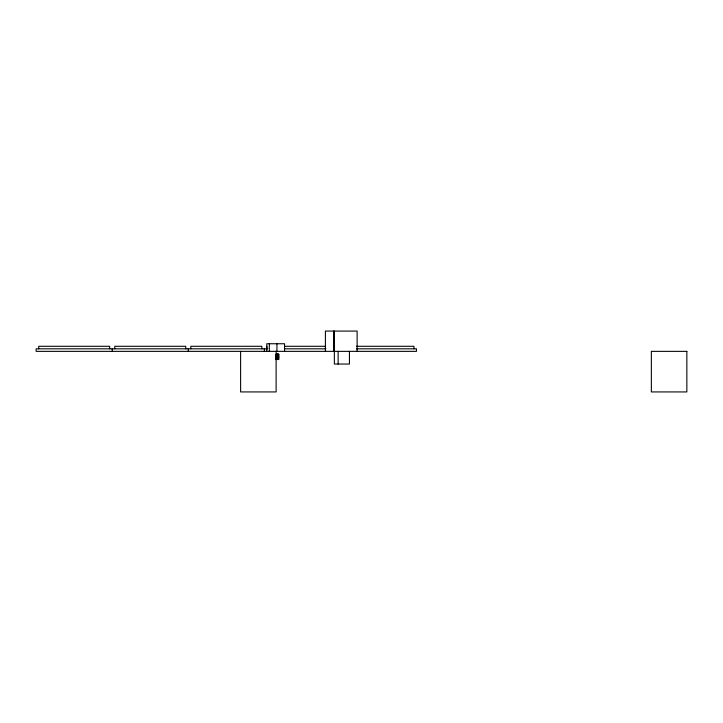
<?xml version="1.0" encoding="UTF-8"?>
<svg xmlns="http://www.w3.org/2000/svg" width="723" height="723" viewBox="0 0 723 723"><rect width="100%" height="100%" fill="white"/><g stroke="black" fill="none" stroke-linecap="round" stroke-linejoin="round"><path stroke-width="1.08" d="M284.907 346.29L325.467 346.29M356.457 346.29L413.927 346.29L413.927 348.82M267.691 348.82L36.15 348.82L36.15 351.36L416.466 351.36L416.466 348.82L356.457 348.82M284.473 348.82L325.856 348.82M278.644 354.234L276.114 354.18L278.644 354.143L278.644 359.503L276.114 359.503M276.114 354.324L278.644 354.424M276.114 354.487L278.644 354.487M276.114 354.722L278.644 354.74M276.114 354.785L278.644 354.857M276.114 354.984L278.644 354.957M276.114 355.336L278.644 355.273M276.114 355.608L278.644 355.608M278.644 355.915L276.114 355.915L278.644 356.105M276.114 356.177L278.644 356.24M276.114 356.376L278.644 356.394M276.114 356.493L278.644 356.566M276.114 356.837L278.644 356.837M276.114 357.433L278.644 357.379M278.644 357.542L276.114 357.614L278.644 357.777M276.114 357.948L278.644 357.948M276.114 358.147L278.644 358.147M276.114 358.355L278.644 358.355M276.114 358.816L278.644 358.789M276.114 359.069L278.644 359.069M276.114 359.232L278.644 359.232M276.114 359.34L278.644 359.34M357.117 351.36L357.117 331.071L325.413 331.071L325.413 351.36M349.444 351.36L349.444 364.04L334.36 364.04L334.36 351.36M338.138 351.36L338.138 364.04M334.297 331.071L334.297 351.36M333.655 331.071L333.655 351.36M284.555 351.36L284.555 343.75L266.805 343.75L266.805 351.36M276.945 343.75L276.945 351.36M276.114 351.36L276.114 391.929L240.614 391.929L240.614 351.36M269.336 343.75L269.336 351.36M266.877 346.29L266.877 348.82M264.338 348.82L264.338 351.36M261.807 348.82L261.807 346.29L190.809 346.29L190.809 348.82M188.278 348.82L188.278 351.36M185.739 348.82L185.739 346.29L114.749 346.29L114.749 348.82M112.21 348.82L112.21 351.36M109.679 348.82L109.679 346.29L38.69 346.29L38.69 348.82M686.85 351.36L651.351 351.36L651.351 391.929L686.85 391.929L686.85 351.36M278.644 357.171L276.114 357.18L278.644 357.225"/></g></svg>
